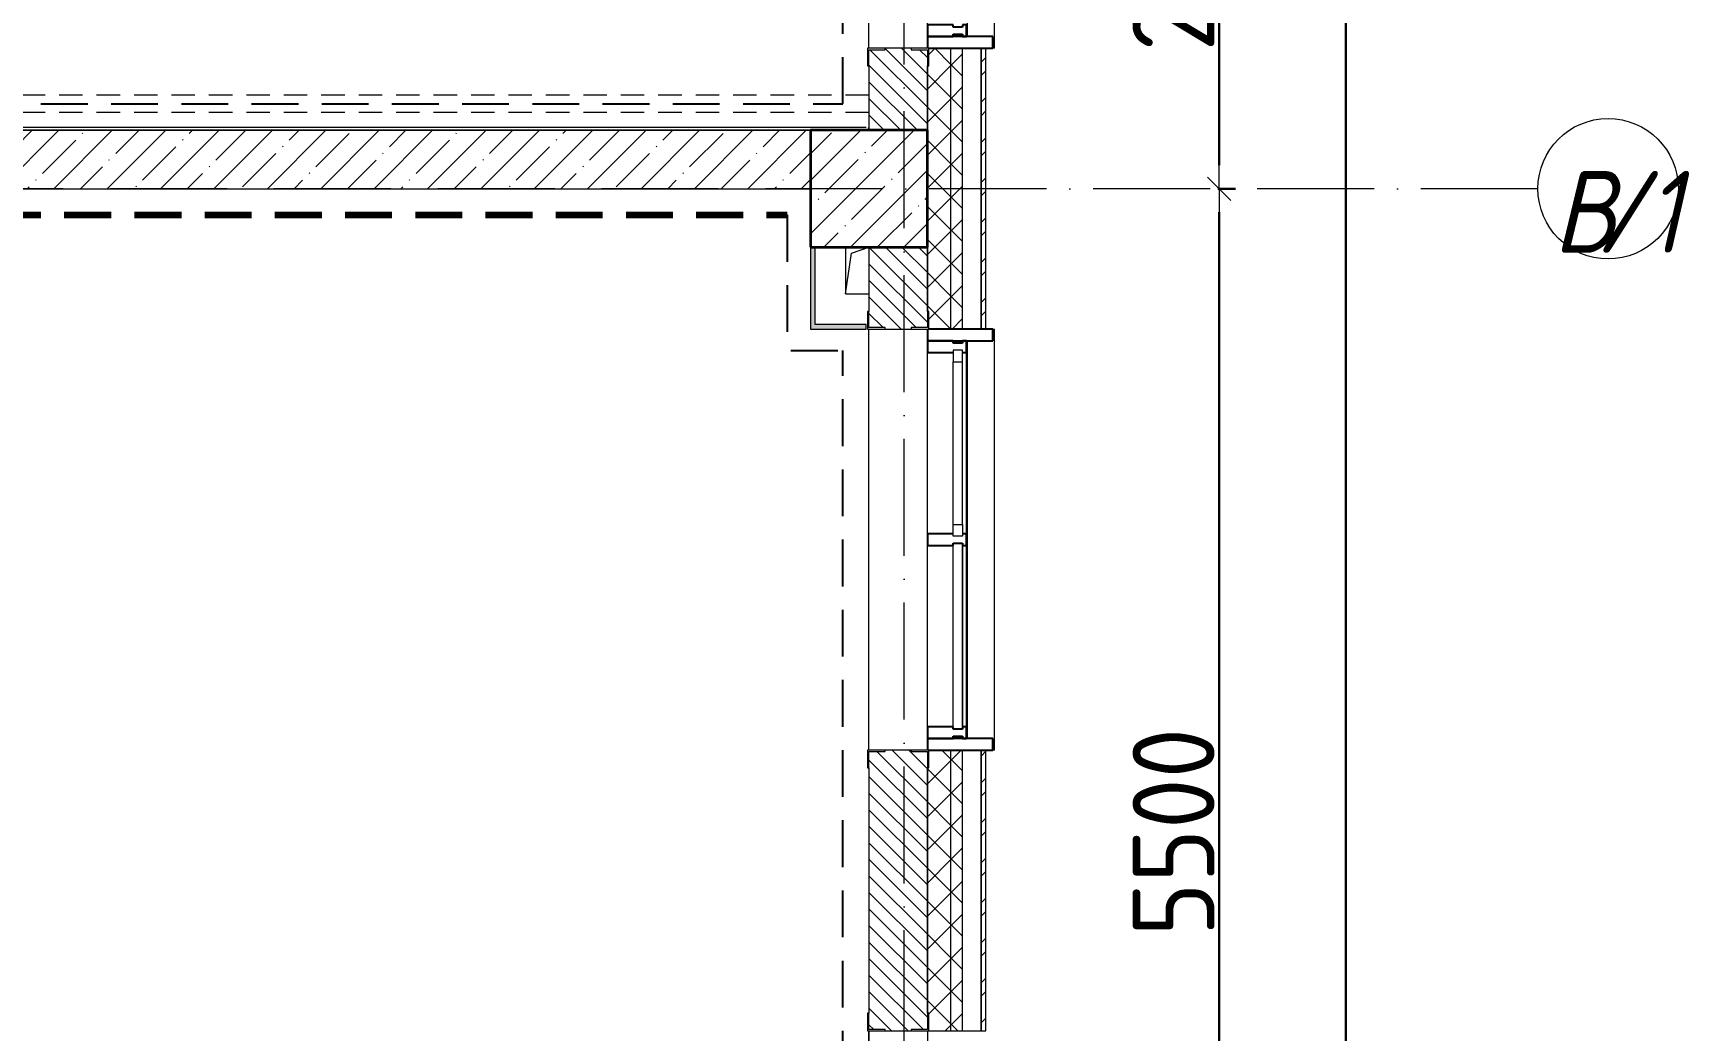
# Model space of a CAD drawing. Header units: millimetres. Extents: x -213536 to 1564669, y -45299 to 942238.
# Drawn here: x -110838 to -103759, y 189477 to 193742 of the extents above; entities that cross this region are included whole.
import ezdxf

# ---------------------------------------------------------------- set-up
doc = ezdxf.new("R2010")
doc.units = ezdxf.units.MM
for name, pattern in [('01 Штриховая _2 мм_', [300, 200, -100]), ('200_ШТРИХ_ш1п0_6_', [160, 100, -60]), ('50_200_ШТРИХ_1Т_ш5_п1_п1_', [700, 500, -100, 0, -100]), ('Штрих короткий', [300, 150, -150]), ('Штриховая _2 мм - 1 мм_', [300, 200, -100])]:
    doc.linetypes.add(name, pattern=pattern)
for name, color, linetype, lineweight in [('0-1', 7, 'Continuous', 5), ('0-2', 7, 'Continuous', 9), ('Импосты витража', 7, 'Continuous', 9), ('Импосты витража-1', 7, 'Continuous', 25), ('Каркас_Импост', 7, 'Continuous', 13), ('Каркас_Импост-1', 7, 'Continuous', 9), ('Линии-1', 7, '200_ШТРИХ_ш1п0_6_', 9), ('Несущие колонны', 7, 'Continuous', 9), ('Несущие колонны-1', 7, 'Continuous', 35), ('Обобщенные модели', 7, 'Continuous', 9), ('Общие ребра', 7, 'Continuous', 9), ('Окна', 7, 'Continuous', 9), ('Оси', 7, 'Continuous', 9), ('Оси-1', 7, 'Continuous', 20), ('Оси-2', 7, '50_200_ШТРИХ_1Т_ш5_п1_п1_', 9), ('Остекление-1', 7, 'Continuous', 9), ('Перемычка-1', 7, 'Штрих короткий', 9), ('Размеры', 7, 'Continuous', 15), ('Стены', 7, 'Continuous', 9), ('Стены-1', 7, 'Continuous', 13), ('Штриховка разреза-1', 7, 'Continuous', 9)]:
    doc.layers.add(name, color=color, linetype=linetype, lineweight=lineweight)
for name, color, linetype, lineweight, true_color in [('СТ-1_1', 7, 'Штриховая _2 мм - 1 мм_', 90, 0x888888), ('СТ-1_13', 7, '01 Штриховая _2 мм_', 90, 0xd5d3c7), ('Штриховка разреза-3', 7, 'Continuous', 9, 0x0080ff)]:
    doc.layers.add(name, color=color, linetype=linetype, lineweight=lineweight, true_color=true_color)
doc.layers.get('0-2').off()
doc.styles.add('ISOCPEUR_I_1', font='isocpeui.ttf', dxfattribs={"width": 0.85, "height": 2.5})
doc.styles.add('СПДС', font='isocpeur.ttf', dxfattribs={"width": 0.9})
doc.dimstyles.new('Размера А3', dxfattribs={"dimtxt": 200, "dimasz": 100, "dimexe": 70, "dimexo": 100, "dimgap": 20, "dimtad": 1, "dimdec": 0, "dimrnd": 10, "dimzin": 0, "dimdsep": 46, "dimtxsty": 'СПДС', "dimblk": 'ARROWHEAD_6', "dimcen": 1, "dimclrd": 256, "dimclre": 256, "dimclrt": 256, "dimazin": 0, "dimtfac": 1, "dimtdec": 0, "dimtmove": 2, "dimatfit": 3, "dimfxl": 1, "dimtolj": 1, "dimtzin": 0, "dimarcsym": 0})
pattern_1 = [(135, (0, 0), (-35.35534, -35.35534), [])]
pattern_2 = [(45, (0, 0), (-70.71068, 70.71068), []), (135, (0, 0), (-70.71068, -70.71068), [])]

# ---------------------------------------------------------------- blocks, each defined once
blk = doc.blocks.new('BSC_Колонна _Прямоугольная - 500х500-V21-АИ2_02_План отделки стен 2-го этажа _Часть 2_')
at = {"layer": 'Несущие колонны'}
h = blk.add_hatch(dxfattribs=at)
h.set_pattern_fill('FP_29', color=256, style=0, pattern_type=2)
h.set_pattern_definition([(45, (-103350, -9150), (-114.04925, 114.04925), []), (45, (-103235.95, -9150), (-114.04925, 114.04925), [201.613, -40.323, 3.353, -36.97])])
h.paths.add_polyline_path([(-250, -250), (250, -250), (250, 250), (-250, 250)], flags=0)
at = {"layer": 'Несущие колонны-1'}
for p, q in [((250, 250), (-250, 250)), ((-250, 250), (-250, -250)), ((250, -250), (250, 250)), ((-250, -250), (250, -250))]:
    blk.add_line(p, q, dxfattribs=at)
blk = doc.blocks.new('Проем_Дверь_Прямоугольный - 1800х2700h_оконные проемы-25805030-АИ2_02_План отделки стен 2-го этажа _Часть 2_')
at = {"layer": 'Перемычка-1'}
for p, q in [((900, 125), (-900, 125)), ((900, -125), (-900, -125))]:
    blk.add_line(p, q, dxfattribs=at)
blk = doc.blocks.new('Прямоугольный импост - Импост структурный с накладкой - 150мм-25651501-АИ2_02_План отделки стен 2-го этажа _Часть 2_')
at = {"layer": 'Импосты витража-1'}
for p, q in [((-25, 0), (-25, 17)), ((-25, 17), (25, 17)), ((-15, 0), (-25, 0)), ((-15, -40), (-15, 0)), ((25, 0), (15, 0)), ((15, 0), (15, -40)), ((25, 17), (25, 0)), ((-25, -150), (-25, -40)), ((-25, -40), (-15, -40)), ((15, -40), (25, -40)), ((25, -40), (25, -150)), ((25, -150), (-25, -150))]:
    blk.add_line(p, q, dxfattribs=at)
blk = doc.blocks.new('PNS_Панель прямоугольная2 - Нр_Стекло - 40мм-26243474-АИ2_02_План отделки стен 2-го этажа _Часть 2_')
at = {"layer": 'Каркас_Импост'}
for p, q in [((-397.5, 0), (-397.5, 40)), ((-397.5, 40), (-347.5, 40)), ((-347.5, 40), (-347.5, 0)), ((397.5, 40), (347.5, 40)), ((347.5, 40), (347.5, 0)), ((397.5, 0), (397.5, 40)), ((-347.5, 0), (-397.5, 0)), ((347.5, 0), (397.5, 0))]:
    blk.add_line(p, q, dxfattribs=at)
at = {"layer": 'Каркас_Импост-1'}
for p, q in [((-347.5, 40), (347.5, 40)), ((-347.5, 0), (347.5, 0))]:
    blk.add_line(p, q, dxfattribs=at)
blk = doc.blocks.new('Прямоугольный импост - Импост структурный с накладкой - 150мм-25647633-АИ2_02_План отделки стен 2-го этажа _Часть 2_')
at = {"layer": 'Импосты витража-1'}
for p, q in [((-25, 0), (-25, 17)), ((-25, 17), (25, 17)), ((-15, 0), (-25, 0)), ((-15, -40), (-15, 0)), ((25, 17), (25, 0)), ((-25, -150), (-25, -40)), ((-25, -40), (-15, -40)), ((25, -40), (25, -150)), ((25, -150), (-25, -150))]:
    blk.add_line(p, q, dxfattribs=at)
blk = doc.blocks.new('Прямоугольный импост - Импост структурный с накладкой - 150мм-25647642-АИ2_02_План отделки стен 2-го этажа _Часть 2_')
at = {"layer": 'Импосты витража'}
for p, q in [((42475, -100), (43250, -100)), ((42475, -267), (43250, -267))]:
    blk.add_line(p, q, dxfattribs=at)
blk = doc.blocks.new('Прямоугольный импост - Импост структурный с накладкой - 150мм-V150-АИ2_02_План отделки стен 2-го этажа _Часть 2_')
at = {"layer": 'Импосты витража-1'}
for p, q in [((-25, 0), (-25, 17)), ((-25, 17), (25, 17)), ((25, 0), (15, 0)), ((15, 0), (15, -40)), ((25, 17), (25, 0)), ((-25, -150), (-25, -40)), ((15, -40), (25, -40)), ((25, -40), (25, -150)), ((25, -150), (-25, -150))]:
    blk.add_line(p, q, dxfattribs=at)
blk = doc.blocks.new('PNS_Панель прямоугольная1 - Нр_Стекло - 40мм-25259299-АИ2_02_План отделки стен 2-го этажа _Часть 2_')
at = {"layer": 'Остекление-1'}
for p, q in [((-387.5, 40), (387.5, 40)), ((-397.5, 0), (397.5, 0)), ((387.5, 0), (-387.5, 0))]:
    blk.add_line(p, q, dxfattribs=at)
blk = doc.blocks.new('Прямоугольный импост - Импост структурный с накладкой - 150мм-25647644-АИ2_02_План отделки стен 2-го этажа _Часть 2_')
at = {"layer": 'Импосты витража-1'}
for p, q in [((-25, 0), (-25, 17)), ((-25, 17), (25, 17)), ((-15, 0), (-25, 0)), ((-15, -40), (-15, 0)), ((25, 0), (15, 0)), ((15, 0), (15, -40)), ((25, 17), (25, 0)), ((-25, -150), (-25, -40)), ((-25, -40), (-15, -40)), ((15, -40), (25, -40)), ((25, -40), (25, -150)), ((25, -150), (-25, -150))]:
    blk.add_line(p, q, dxfattribs=at)
blk = doc.blocks.new('Прямоугольный импост - Откос НВФ_50х280 мм-25995273-АИ2_02_План отделки стен 2-го этажа _Часть 2_')
at = {"layer": 'Импосты витража-1'}
for p, q in [((0, 130), (-50, 130)), ((-50, 130), (-50, -150)), ((0, -144), (0, 130)), ((-50, -150), (0, -150))]:
    blk.add_line(p, q, dxfattribs=at)
blk = doc.blocks.new('Прямоугольный импост - Откос НВФ_50х280 мм-25993834-АИ2_02_План отделки стен 2-го этажа _Часть 2_')
at = {"layer": 'Импосты витража-1'}
for p, q in [((-50, 130), (0, 130)), ((-50, -150), (-50, 130)), ((0, 130), (0, -144)), ((0, -150), (-50, -150))]:
    blk.add_line(p, q, dxfattribs=at)
blk = doc.blocks.new('Прямоугольный импост - Откос НВФ_50х280 мм-25993838-АИ2_02_План отделки стен 2-го этажа _Часть 2_')
at = {"layer": 'Импосты витража-1'}
for p, q in [((0, 130), (-50, 130)), ((-50, 130), (-50, -150)), ((0, -144), (0, 130)), ((-50, -150), (0, -150))]:
    blk.add_line(p, q, dxfattribs=at)
blk = doc.blocks.new('Фахверк_СКБ_Уголок - 250_2700-27497298-АИ2_02_План отделки стен 2-го этажа _Часть 2_')
at = {"layer": 'Обобщенные модели'}
for p, q in [((200, 181), (125, 181)), ((125, 181), (125, 106)), ((131, 106), (131, 175)), ((131, 175), (200, 175)), ((200, 175), (200, 181)), ((125, 106), (131, 106)), ((131, -6), (125, -6)), ((125, -6), (125, -81)), ((131, -75), (131, -6)), ((125, -81), (200, -81)), ((200, -75), (131, -75)), ((200, -81), (200, -75))]:
    blk.add_line(p, q, dxfattribs=at)
blk = doc.blocks.new('AR_Отверстие прямоугольное _в плите_ - AR_Отверстие прямоугольное _в плите_-V207-АИ2_02_План отделки стен 2-го этажа _Часть 2_')
at = {"layer": 'Обобщенные модели'}
for p, q in [((-50, 100), (-50, -100)), ((-50, -100), (-25, 75)), ((-25, 75), (50, 100)), ((-50, -100), (50, -100))]:
    blk.add_line(p, q, dxfattribs=at)
blk = doc.blocks.new('Отлив_СКБ - Отлив витража_120_НВФ-31885687-АИ2_02_План отделки стен 2-го этажа _Часть 2_')
at = {"layer": 'Окна'}
for p, q in [((1750, -2), (50, -2)), ((0, -120), (0, -113)), ((0, -120), (1800, -120)), ((1800, -113), (1800, -120))]:
    blk.add_line(p, q, dxfattribs=at)
blk = doc.blocks.new('0125-Р-ОО-Ш2-АР-о_23_10_2024_rvt-1-АИ2_02_План отделки стен 2-го этажа _Часть 2_')
at = {"layer": 'Штриховка разреза-1'}
h = blk.add_hatch(dxfattribs=at)
h.set_pattern_fill('FP_81', color=256, style=0, pattern_type=2)
h.set_pattern_definition(pattern_2)
h.paths.add_polyline_path([(103700, -200), (103700, 750), (103606, 750), (103606, 675), (103600, 675), (103600, -200)], flags=0)
h.paths.add_polyline_path([(103700, 2550), (103700, 3750), (103606, 3750), (103606, 3675), (103600, 3675), (103600, 2625), (103606, 2625), (103606, 2550)], flags=0)
h.paths.add_polyline_path([(103700, 5550), (103700, 6750), (103606, 6750), (103606, 6675), (103600, 6675), (103600, 5625), (103606, 5625), (103606, 5550)], flags=0)
h.paths.add_polyline_path([(103606, 8550), (103700, 8550), (103700, 9750), (103606, 9750), (103606, 9675), (103600, 9675), (103600.1, 8625), (103606, 8625), (103606, 8556)], flags=0)
h.paths.add_polyline_path([(103606, 11550), (103700, 11550), (103700, 12750), (103606, 12750), (103606, 12675), (103600, 12675), (103600, 11625), (103606, 11625), (103606, 11556)], flags=0)
h.paths.add_polyline_path([(103700, 14550), (103700, 15750), (103606, 15750), (103606, 15675), (103600, 15675), (103600, 14625), (103606, 14625), (103606, 14550)], flags=0)
h.paths.add_polyline_path([(103700, 17550), (103700, 18750), (103606, 18750), (103606, 18675), (103600, 18675), (103600.1, 17625), (103606, 17625), (103606, 17550)], flags=0)
h.paths.add_polyline_path([(103700, 20550), (103700, 21750), (103606, 21750), (103606, 21675), (103600, 21675), (103600, 20625), (103606, 20625), (103606, 20550)], flags=0)
h.paths.add_polyline_path([(103700, 26550), (103700, 27750), (103606, 27750), (103606, 27675), (103600, 27675), (103600, 26625), (103606, 26625), (103606, 26550)], flags=0)
h.paths.add_polyline_path([(103700, 29550), (103700, 30750), (103606, 30750), (103606, 30675), (103600, 30675), (103600.1, 29625), (103606, 29625), (103606, 29550)], flags=0)
h.paths.add_polyline_path([(103700, 32550), (103700, 33750), (103606, 33750), (103606, 33675), (103600, 33675), (103600.1, 32625), (103606, 32625), (103606, 32550)], flags=0)
h.paths.add_polyline_path([(103700, 35550), (103700, 36750), (103606, 36750), (103606, 36675), (103600, 36675), (103600, 35625), (103606, 35625), (103606, 35550)], flags=0)
h.paths.add_polyline_path([(103606, 38550), (103700, 38550), (103700, 39750), (103606, 39750), (103606, 39675), (103600, 39675), (103600, 38625), (103606, 38625), (103606, 38556)], flags=0)
h.paths.add_polyline_path([(103700, 41550), (103700, 42750), (103606, 42750), (103606, 42675), (103600, 42675), (103600, 41625), (103606, 41625), (103606, 41550)], flags=0)
h.paths.add_polyline_path([(103700, 47550), (103700, 48615), (103600, 48615), (103600, 47625), (103606, 47625), (103606, 47550)], flags=0)
h = blk.add_hatch(dxfattribs=at)
h.set_pattern_fill('FP_81', color=256, style=0, pattern_type=2)
h.set_pattern_definition(pattern_2)
h.paths.add_polyline_path([(103700, -250), (103750, -250), (103750, 750), (103700, 750), (103700, -200)], flags=0)
h.paths.add_polyline_path([(103700, 2550), (103750, 2550), (103750, 3750), (103700, 3750), (103700, 3265)], flags=0)
h.paths.add_polyline_path([(103700, 5550), (103750, 5550), (103750, 6750), (103700, 6750), (103700, 6037.1)], flags=0)
h.paths.add_polyline_path([(103700, 8550), (103750, 8550), (103750, 9750), (103700, 9750), (103700, 8809.2)], flags=0)
h.paths.add_polyline_path([(103700, 11550), (103750, 11550), (103750, 12750), (103700, 12750), (103700, 11581.4)], flags=0)
h.paths.add_polyline_path([(103750, 14550), (103750, 15750), (103700, 15750), (103700, 14550)], flags=0)
h.paths.add_polyline_path([(103750, 17550), (103750, 18750), (103700, 18750), (103700, 17550)], flags=0)
h.paths.add_polyline_path([(103700, 20550), (103750, 20550), (103750, 21750), (103700, 21750), (103700, 20821.8)], flags=0)
h.paths.add_polyline_path([(103750, 26550), (103750, 27750), (103700, 27750), (103700, 26550)], flags=0)
h.paths.add_polyline_path([(103700, 29550), (103750, 29550), (103750, 30750), (103700, 30750), (103700, 30062.2)], flags=0)
h.paths.add_polyline_path([(103700, 32550), (103750, 32550), (103750, 33750), (103700, 33750), (103700, 32834.3)], flags=0)
h.paths.add_polyline_path([(103700, 35550), (103750, 35550), (103750, 36750), (103700, 36750), (103700, 35606.4)], flags=0)
h.paths.add_polyline_path([(103700, 38550), (103750, 38550), (103750, 39750), (103700, 39750), (103700, 39302.5)], flags=0)
h.paths.add_polyline_path([(103700, 41550), (103750, 41550), (103750, 42750), (103700, 42750), (103700, 42074.7)], flags=0)
h.paths.add_polyline_path([(103750, 47550), (103750, 48615), (103700, 48615), (103700, 47550)], flags=0)
h = blk.add_hatch(dxfattribs=at)
h.set_pattern_fill('FP_80', color=256, style=0, pattern_type=2)
h.set_pattern_definition([(45, (0, 0), (-85.53659, 85.53659), []), (45, (57.02, 0), (-85.53659, 85.53659), [])])
h.paths.add_polyline_path([(103830, -350), (103850, -350), (103850, 750), (103830, 750), (103830, -330)], flags=0)
h.paths.add_polyline_path([(103850, 2550), (103850, 3750), (103830, 3750), (103830, 2550)], flags=0)
h.paths.add_polyline_path([(103830, 5550), (103850, 5550), (103850, 6750), (103830, 6750), (103830, 6037.1)], flags=0)
h.paths.add_polyline_path([(103850, 8550), (103850, 9750), (103830, 9750), (103830, 8550)], flags=0)
h.paths.add_polyline_path([(103850, 11550), (103850, 12750), (103830, 12750), (103830, 11550)], flags=0)
h.paths.add_polyline_path([(103850, 14550), (103850, 15750), (103830, 15750), (103830, 14550)], flags=0)
h.paths.add_polyline_path([(103830, 17550), (103850, 17550), (103850, 18750), (103830, 18750), (103830, 18049.6)], flags=0)
h.paths.add_polyline_path([(103850, 20550), (103850, 21750), (103830, 21750), (103830, 20550)], flags=0)
h.paths.add_polyline_path([(103850, 26550), (103850, 27750), (103830, 27750), (103830, 26550)], flags=0)
h.paths.add_polyline_path([(103850, 29550), (103850, 30750), (103830, 30750), (103830, 29550)], flags=0)
h.paths.add_polyline_path([(103850, 32550), (103850, 33750), (103830, 33750), (103830, 32550)], flags=0)
h.paths.add_polyline_path([(103850, 35550), (103850, 36750), (103830, 36750), (103830, 35550)], flags=0)
h.paths.add_polyline_path([(103850, 38550), (103850, 39750), (103830, 39750), (103830, 38550)], flags=0)
h.paths.add_polyline_path([(103850, 41550), (103850, 42750), (103830, 42750), (103830, 41550)], flags=0)
h.paths.add_polyline_path([(103830, 47550), (103850, 47550), (103850, 48615), (103830, 48615), (103830, 47618.9)], flags=0)
h = blk.add_hatch(dxfattribs=at)
h.set_pattern_fill('FP_2', color=256, style=0, pattern_type=2)
h.set_pattern_definition(pattern_1)
h.paths.add_polyline_path([(103350, 9400), (103600, 9400), (103600, 9744), (103531, 9744), (103531, 9750), (103419, 9750), (103419, 9744), (103350, 9744), (103350, 9675)], flags=0)
h.paths.add_polyline_path([(103531, 11550), (103531, 11556), (103600, 11556), (103600, 11900), (103350, 11900), (103350, 11556), (103419, 11556), (103419, 11550)], flags=0)
h = blk.add_hatch(dxfattribs=at)
h.set_pattern_fill('FP_1', color=256, style=0, pattern_type=2)
h.set_pattern_definition([(45, (0, 0), (-114.04925, 114.04925), []), (45, (114.05, 0), (-114.04925, 114.04925), [201.612, -40.322, 3.353, -36.97])])
h.paths.add_polyline_path([(103100, 9150), (103100, 9400), (96100, 9400), (96100, 9150), (102202.1, 9150)], flags=0)
h = blk.add_hatch(dxfattribs=at)
h.set_pattern_fill('FP_2', color=256, style=0, pattern_type=2)
h.set_pattern_definition(pattern_1)
h.paths.add_polyline_path([(103600, 3400), (103600, 3744), (103531, 3744), (103531, 3750), (103419, 3750), (103419, 3744), (103350, 3744), (103350, 3400), (103531, 3400)], flags=0)
h.paths.add_polyline_path([(103419, 5550), (103531, 5550), (103531, 5556), (103600, 5556), (103600, 6744), (103531, 6744), (103531, 6750), (103419, 6750), (103419, 6744), (103350, 6744), (103350, 5556), (103419, 5556)], flags=0)
h.paths.add_polyline_path([(103531, 8550), (103531, 8556), (103600, 8556), (103600, 8900), (103350, 8900), (103350, 8556), (103419, 8556), (103419, 8550)], flags=0)
at = {"layer": 'Линии-1'}
for p, q in [((103350, 9550), (95812, 9550)), ((103350, 9475), (95812, 9475))]:
    blk.add_line(p, q, dxfattribs=at)
at = {"layer": 'Общие ребра'}
for p, q in [((103700, 8550), (103700, 9750)), ((103750, 8550), (103750, 9750)), ((103600, 9400), (103600, 9675)), ((103600, 9675), (103600, 9400)), ((103600, 8625), (103600, 8900)), ((103600, 8900), (103600, 8625)), ((103700, 5550), (103700, 6750)), ((103750, 5550), (103750, 6750)), ((103600, 5625), (103600, 6675)), ((103600, 6675), (103600, 5625))]:
    blk.add_line(p, q, dxfattribs=at)
at = {"layer": 'Стены'}
for p, q in [((103350, 9750), (103350, 11550)), ((103350, 6750), (103350, 8550)), ((103350, 3750), (103350, 5550))]:
    blk.add_line(p, q, dxfattribs=at)
at = {"layer": 'Стены-1'}
for p, q in [((103531, 9750), (103419, 9750)), ((103830, 9750), (103606, 9750)), ((103850, 9750), (103830, 9750)), ((103830, 9750), (103830, 8550)), ((103830, 8550), (103830, 9750)), ((103850, 8550), (103850, 9750)), ((103350, 9675), (103350, 9400)), ((103100, 9400), (96100, 9400)), ((96100, 9150), (103100, 9150)), ((103350, 8900), (103350, 8625)), ((103419, 8550), (103531, 8550)), ((103606, 8550), (103830, 8550)), ((103830, 8550), (103850, 8550)), ((103531, 6750), (103419, 6750)), ((103830, 6750), (103606, 6750)), ((103850, 6750), (103830, 6750)), ((103830, 6750), (103830, 5550)), ((103830, 5550), (103830, 6750)), ((103850, 5550), (103850, 6750)), ((103350, 6675), (103350, 5625)), ((103419, 5550), (103531, 5550)), ((103606, 5550), (103830, 5550)), ((103830, 5550), (103850, 5550))]:
    blk.add_line(p, q, dxfattribs=at)
at = {"layer": '0-2'}
for name, p, rotation in [('Проем_Дверь_Прямоугольный - 1800х2700h_оконные проемы-25805030-АИ2_02_План отделки стен 2-го этажа _Часть 2_', (103475, 10650), 269.9999999999999), ('Отлив_СКБ - Отлив витража_120_НВФ-31885687-АИ2_02_План отделки стен 2-го этажа _Часть 2_', (103767, 9750), 90), ('Прямоугольный импост - Откос НВФ_50х280 мм-25995273-АИ2_02_План отделки стен 2-го этажа _Часть 2_', (103750, 9750), 269.999999999999), ('Фахверк_СКБ_Уголок - 250_2700-27497298-АИ2_02_План отделки стен 2-го этажа _Часть 2_', (103425, 9875), 269.9999999999999), ('Фахверк_СКБ_Уголок - 250_2700-27497298-АИ2_02_План отделки стен 2-го этажа _Часть 2_', (103525, 8425), 89.9999999999999), ('Проем_Дверь_Прямоугольный - 1800х2700h_оконные проемы-25805030-АИ2_02_План отделки стен 2-го этажа _Часть 2_', (103475, 7650), 269.9999999999999), ('Отлив_СКБ - Отлив витража_120_НВФ-31885687-АИ2_02_План отделки стен 2-го этажа _Часть 2_', (103767, 6750), 90), ('Прямоугольный импост - Импост структурный с накладкой - 150мм-25647642-АИ2_02_План отделки стен 2-го этажа _Часть 2_', (103500, -34800), 89.99999999999999), ('PNS_Панель прямоугольная2 - Нр_Стекло - 40мм-26243474-АИ2_02_План отделки стен 2-го этажа _Часть 2_', (103750, 8062.5), 89.9999999999975), ('Прямоугольный импост - Импост структурный с накладкой - 150мм-25647642-АИ2_02_План отделки стен 2-го этажа _Часть 2_', (103500, -35625), 89.99999999999878), ('PNS_Панель прямоугольная1 - Нр_Стекло - 40мм-25259299-АИ2_02_План отделки стен 2-го этажа _Часть 2_', (103750, 7237.5), 89.9999999999975), ('Прямоугольный импост - Откос НВФ_50х280 мм-25993838-АИ2_02_План отделки стен 2-го этажа _Часть 2_', (103750, 6750), 269.9999999999975), ('Фахверк_СКБ_Уголок - 250_2700-27497298-АИ2_02_План отделки стен 2-го этажа _Часть 2_', (103425, 6875), 269.9999999999999), ('Фахверк_СКБ_Уголок - 250_2700-27497298-АИ2_02_План отделки стен 2-го этажа _Часть 2_', (103525, 5425), 89.9999999999999), ('Проем_Дверь_Прямоугольный - 1800х2700h_оконные проемы-25805030-АИ2_02_План отделки стен 2-го этажа _Часть 2_', (103475, 4650), 89.9999999999999)]:
    blk.add_blockref(name, p, dxfattribs=dict(at, rotation=rotation))
at = {"layer": '0-2', "extrusion": (0, 0, -1)}
for name, p, rotation in [('Прямоугольный импост - Импост структурный с накладкой - 150мм-25651501-АИ2_02_План отделки стен 2-го этажа _Часть 2_', (-103750, 9825), 90.00000000000101), ('Прямоугольный импост - Откос НВФ_50х280 мм-25993834-АИ2_02_План отделки стен 2-го этажа _Часть 2_', (-103750, 8550), 90.0000000000025), ('Прямоугольный импост - Импост структурный с накладкой - 150мм-V150-АИ2_02_План отделки стен 2-го этажа _Часть 2_', (-103750, 8475), 90.0000000000025), ('Прямоугольный импост - Импост структурный с накладкой - 150мм-25647633-АИ2_02_План отделки стен 2-го этажа _Часть 2_', (-103750, 7650), 90.0000000000025), ('Прямоугольный импост - Импост структурный с накладкой - 150мм-25647644-АИ2_02_План отделки стен 2-го этажа _Часть 2_', (-103750, 6825), 90.0000000000025)]:
    blk.add_blockref(name, p, dxfattribs=dict(at, rotation=rotation))
at = {"layer": '0-2'}
for name, p in [('BSC_Колонна _Прямоугольная - 500х500-V21-АИ2_02_План отделки стен 2-го этажа _Часть 2_', (103350, 9150)), ('AR_Отверстие прямоугольное _в плите_ - AR_Отверстие прямоугольное _в плите_-V207-АИ2_02_План отделки стен 2-го этажа _Часть 2_', (103300, 8800))]:
    blk.add_blockref(name, p, dxfattribs=at)
blk = doc.blocks.new('Ось сетки - Круг_Ø6_00__ISO-2_5_0_9K_-16731441-АИ2_02_План отделки стен 2-го этажа _Часть 2_')
at = {"layer": 'Оси-1'}
blk.add_circle((0, 0), 3, dxfattribs=at)
blk = doc.blocks.new('ARROWHEAD_6')
at = {"color": 0, "linetype": 'Continuous'}
for p, q in [((0, 0), (-1, 0)), ((-0.5, -0.5), (0.5, 0.5))]:
    blk.add_line(p, q, dxfattribs=at)
blk = doc.blocks.new('*D3058')
at = {"layer": 'Defpoints', "color": 0, "transparency": 16777216}
for p in [(310985.9, 221965.2), (311092, 221965.2), (310985.9, 216465.2)]:
    blk.add_point(p, dxfattribs=at)
at = {"layer": 'Размеры', "lineweight": -2, "transparency": 16777216}
for p, q in [((311085.9, 221965.2), (311162, 221965.2)), ((311092, 216565.2), (311092, 221865.2)), ((311085.9, 216465.2), (311162, 216465.2))]:
    blk.add_line(p, q, dxfattribs=at)
at = {"layer": 'Размеры', "lineweight": -2, "transparency": 16777216, "xscale": 100, "yscale": 100, "zscale": 100}
for p, rotation in [((311092, 221965.2), 90), ((311092, 216465.2), 270)]:
    blk.add_blockref('ARROWHEAD_6', p, dxfattribs=dict(at, rotation=rotation))
at = {"layer": 'Размеры', "lineweight": 25, "transparency": 16777216, "insert": (310897, 219215.2), "char_height": 350, "width": 2.488, "attachment_point": 5, "rotation": 90, "style": 'СПДС'}
blk.add_mtext('\\A1;5500', dxfattribs=at)
blk = doc.blocks.new('*D3059')
at = {"layer": 'Defpoints', "color": 0, "transparency": 16777216}
for p in [(310985.9, 224015.2), (311092, 224015.2), (310985.9, 221965.2)]:
    blk.add_point(p, dxfattribs=at)
at = {"layer": 'Размеры', "lineweight": -2, "transparency": 16777216}
for p, q in [((311085.9, 224015.2), (311162, 224015.2)), ((311092, 222065.2), (311092, 223915.2)), ((311085.9, 221965.2), (311162, 221965.2))]:
    blk.add_line(p, q, dxfattribs=at)
at = {"layer": 'Размеры', "lineweight": -2, "transparency": 16777216, "xscale": 100, "yscale": 100, "zscale": 100}
for p, rotation in [((311092, 224015.2), 90), ((311092, 221965.2), 270)]:
    blk.add_blockref('ARROWHEAD_6', p, dxfattribs=dict(at, rotation=rotation))
at = {"layer": 'Размеры', "lineweight": 25, "transparency": 16777216, "insert": (310897, 222990.2), "char_height": 350, "width": 2.488, "attachment_point": 5, "rotation": 90, "style": 'СПДС'}
blk.add_mtext('\\A1;2050', dxfattribs=at)
blk = doc.blocks.new('*D3072')
at = {"layer": 'Defpoints', "color": 0, "transparency": 16777216}
for p in [(311183.9, 261865.2), (311633, 261865.2), (311527, 212815.2)]:
    blk.add_point(p, dxfattribs=at)
at = {"layer": 'Размеры', "lineweight": -2, "transparency": 16777216}
for p, q in [((311283.9, 261865.2), (311703, 261865.2)), ((311633, 212915.2), (311633, 261765.2)), ((311627, 212815.2), (311703, 212815.2))]:
    blk.add_line(p, q, dxfattribs=at)
at = {"layer": 'Размеры', "lineweight": -2, "transparency": 16777216, "xscale": 100, "yscale": 100, "zscale": 100}
for p, rotation in [((311633, 261865.2), 90), ((311633, 212815.2), 270)]:
    blk.add_blockref('ARROWHEAD_6', p, dxfattribs=dict(at, rotation=rotation))
at = {"layer": 'Размеры', "lineweight": 25, "transparency": 16777216, "insert": (311438, 237340.2), "char_height": 350, "width": 3.186, "attachment_point": 5, "rotation": 90, "style": 'СПДС'}
blk.add_mtext('\\A1;49050', dxfattribs=at)
blk = doc.blocks.new('Оси1')
at = {"layer": 'Оси-2'}
for p, q in [((309745.6, 210594.5), (309745.6, 264395.4)), ((312453.9, 221965.2), (301945.6, 221965.2))]:
    blk.add_line(p, q, dxfattribs=at)
at = {"layer": 'Оси-1', "xscale": 99.99999999999993, "yscale": 99.99999999999993, "zscale": 99.99999999999993, "rotation": 89.99999999999982}
blk.add_blockref('Ось сетки - Круг_Ø6_00__ISO-2_5_0_9K_-16731441-АИ2_02_План отделки стен 2-го этажа _Часть 2_', (312753.9, 221965.2), dxfattribs=at)
at = {"layer": 'Оси', "char_height": 350, "attachment_point": 1, "style": 'ISOCPEUR_I_1'}
for s, insert, width in [('\\fISOCPEUR|b0|i1|c204|p34|;\\W.9;В', (312518.4, 222041.3), 223.671), ('/1', (312703, 222041.3), 346.329)]:
    blk.add_mtext(s, dxfattribs=dict(at, insert=insert, width=width))
at = {"layer": 'Размеры', "lineweight": 25}
for base, p1, p2, picture, middle in [((311633, 261865.2), (311527, 212815.2), (311183.9, 261865.2), '*D3072', (311438, 237340.2)), ((311092, 224015.2), (310985.9, 221965.2), (310985.9, 224015.2), '*D3059', (310897, 222990.2)), ((311092, 221965.2), (310985.9, 216465.2), (310985.9, 221965.2), '*D3058', (310897, 219215.2))]:
    dim = blk.add_linear_dim(base=base, p1=p1, p2=p2, angle=90, dimstyle='Размера А3', override={"dimtxt": 350}, dxfattribs=at)
    dim.commit()
    dim.dimension.update_dxf_attribs({"geometry": picture, "text_midpoint": middle})

msp = doc.modelspace()

# ---------------------------------------------------------------- hatches: boundary and pattern name
at = {"layer": 'Штриховка разреза-3'}
for points in [[(-107497, 192497.3), (-107497, 192827.3), (-107517, 192827.3), (-107517, 192497.3)], [(-107279, 192477.3), (-107279, 192497.3), (-107517, 192497.3), (-107517, 192477.3), (-107482.9, 192477.3)]]:
    msp.add_hatch(color=256, dxfattribs=at).paths.add_polyline_path(points, flags=0)

# ---------------------------------------------------------------- linework, layer by layer
at = {"layer": 'Общие ребра'}
msp.add_line((-107279, 192477.3), (-107279, 192497.3), dxfattribs=at)
at = {"layer": 'СТ-1_1', "lineweight": 25}
for p, q in [((-107379, 193439.3), (-107379, 195379.3)), ((-114705, 193439.3), (-107379, 193439.3)), ((-107617, 192965.3), (-107617, 192385.3)), ((-107600.6, 192385.3), (-107379, 192385.3)), ((-107379, 187777.3), (-107379, 192385.3))]:
    msp.add_line(p, q, dxfattribs=at)
at = {"layer": 'СТ-1_13'}
msp.add_line((-114005, 192965.3), (-107617, 192965.3), dxfattribs=at)
at = {"layer": 'Стены-1'}
for p, q in [((-107279, 193339.3), (-114805, 193339.3)), ((-114517, 193327.3), (-107517, 193327.3)), ((-107267, 193327.3), (-107267, 193339.3)), ((-107517, 192827.3), (-107517, 192477.3)), ((-107497, 192497.3), (-107497, 192827.3)), ((-107517, 192477.3), (-107279, 192477.3)), ((-107279, 192497.3), (-107497, 192497.3))]:
    msp.add_line(p, q, dxfattribs=at)

# ---------------------------------------------------------------- block references
at = {"color": 2, "lineweight": 30}
msp.add_blockref('Оси1', (-416862.6, -28888), dxfattribs=at)
at = {"layer": '0-1'}
msp.add_blockref('0125-Р-ОО-Ш2-АР-о_23_10_2024_rvt-1-АИ2_02_План отделки стен 2-го этажа _Часть 2_', (-210617, 183927.3), dxfattribs=at)

doc.saveas('drawing.dxf')
